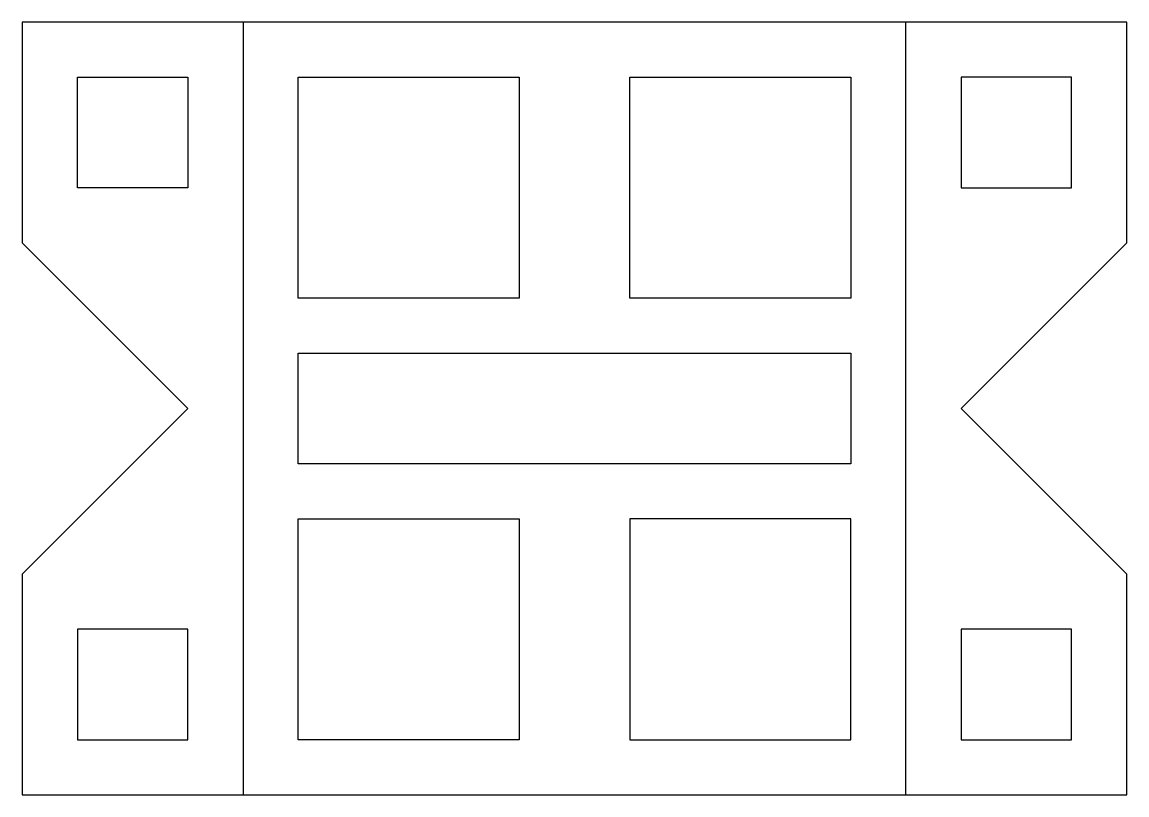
# Model space of a CAD drawing. Header units: inches. Extents: x 0.5 to 10.5, y 0.5 to 7.5.
import ezdxf

# ---------------------------------------------------------------- set-up
doc = ezdxf.new("R2010")
doc.units = ezdxf.units.IN
doc.header["$MEASUREMENT"] = 0

msp = doc.modelspace()

# ---------------------------------------------------------------- linework, layer by layer
for p, q in [((10.5, 7.5), (0.5, 7.5)), ((0.5, 7.5), (0.5, 5.5)), ((2.5, 7.5), (2.5, 0.5)), ((8.5, 0.5), (8.5, 7.5)), ((10.5, 5.5), (10.5, 7.5)), ((1, 7), (2, 7)), ((1, 6), (1, 7)), ((2, 7), (2, 6)), ((3, 7), (5, 7)), ((3, 5), (3, 7)), ((5, 7), (5, 5)), ((6, 7), (8, 7)), ((6, 5), (6, 7)), ((8, 7), (8, 5)), ((10, 7), (9, 7)), ((9, 7), (9, 6)), ((10, 6), (10, 7)), ((2, 6), (1, 6)), ((9, 6), (10, 6)), ((0.5, 5.5), (2, 4)), ((9, 4), (10.5, 5.5)), ((5, 5), (3, 5)), ((8, 5), (6, 5)), ((3, 4.5), (8, 4.5)), ((3, 3.5), (3, 4.5)), ((8, 4.5), (8, 3.5)), ((2, 4), (0.5, 2.5)), ((10.5, 2.5), (9, 4)), ((8, 3.5), (3, 3.5)), ((3, 1), (3, 3)), ((3, 3), (5, 3)), ((5, 3), (5, 1)), ((8, 3), (6, 3)), ((6, 3), (6, 1)), ((8, 1), (8, 3)), ((0.5, 2.5), (0.5, 0.5)), ((10.5, 0.5), (10.5, 2.5)), ((2, 2), (1, 2)), ((1, 2), (1, 1)), ((2, 1), (2, 2)), ((10, 2), (9, 2)), ((9, 2), (9, 1)), ((10, 1), (10, 2)), ((1, 1), (2, 1)), ((5, 1), (3, 1)), ((6, 1), (8, 1)), ((9, 1), (10, 1)), ((0.5, 0.5), (10.5, 0.5))]:
    msp.add_line(p, q)

doc.saveas('drawing.dxf')
